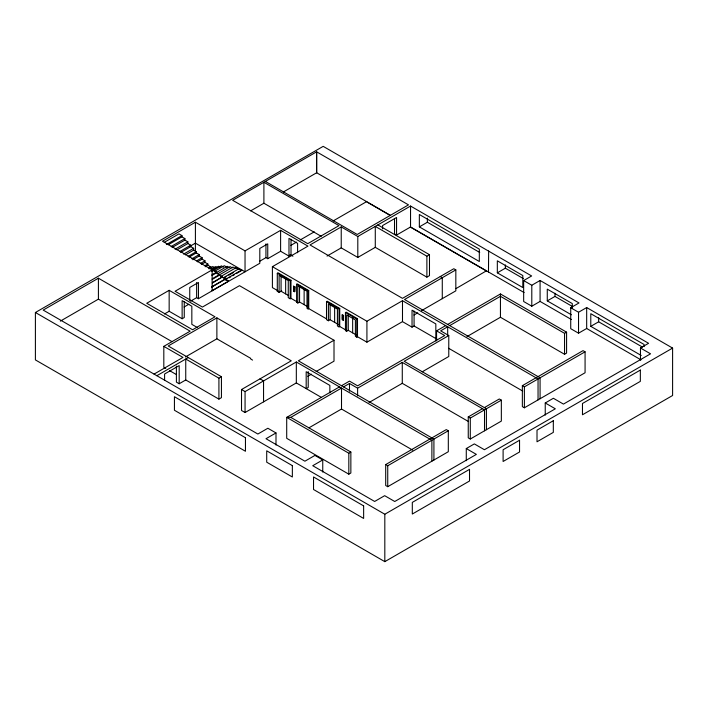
<?xml version="1.0" encoding="UTF-8"?>
<svg xmlns="http://www.w3.org/2000/svg" width="708" height="708" viewBox="0 0 708 708"><rect width="100%" height="100%" fill="white"/><g stroke="black" fill="none" stroke-linecap="round" stroke-linejoin="round"><path stroke-width="1.06" d="M293.74 288.377L294.519 288.829L293.661 288.421L294.13 287.483L294.519 288.829L294.13 287.483M294.032 290.714L294.501 289.776C292.608 288.006 295.006 292.767 293.643 289.368M342.274 317.051C343.911 315.334 341.787 317.963 343.053 317.503M343.115 318.405C343.097 320.874 341.999 316.467 343.035 318.45M35.4 312.502L323.184 146.352L672.6 348.088L672.6 395.498L384.816 561.648L35.4 359.912L35.4 312.502L384.816 514.238L672.6 348.088M165.734 368.417L163.814 367.31L163.814 346.362L190.142 331.167L98.412 278.209L43.188 310.086L257.862 434.031L267.863 428.251L275.996 432.942L275.996 445.066M326.291 318.724L308.741 308.591L308.741 290.537L297.245 283.899L296.617 284.262L296.617 302.316L297.245 301.953L290.979 298.334L290.979 280.279L278.076 272.828L277.297 273.279L277.297 291.333L278.076 290.882L272.403 287.607L272.403 266.668L307.971 246.127L280.607 230.33L245.039 250.871L195.408 222.215L162.495 241.216L212.126 269.872L212.126 290.811M164.318 242.322L178.947 233.879L181.921 235.596L181.921 236.861L168.203 244.773M166.38 244.57L181.921 235.596M171.177 246.49L184.885 238.569L184.885 240.109L172.088 247.499M175.062 249.216L187.859 241.826L187.859 243.534L176.894 249.871M179.779 251.544L190.753 245.207L190.753 246.649L180.699 252.455M250.65 210.869L263.898 203.223L321.202 236.304M283.412 191.957L316.653 172.761L390.338 215.329M60.33 321.14L98.412 299.148L171.982 341.628M189.921 246.322L195.408 243.154L245.039 271.81L245.039 250.871M183.593 254.128L193.647 248.322L193.647 250.128L185.416 254.88M188.071 256.411L196.302 251.659L196.302 252.924L188.992 257.146M191.886 258.818L199.196 254.597L199.196 256.039L192.797 259.739M196.603 260.88L202.09 257.712L202.09 259.155L197.514 261.792M200.408 263.464L204.984 260.827L204.984 262.358L201.329 264.473M205.134 265.615L207.878 264.031L207.878 265.199L210.763 266.872L210.763 267.774L213.657 269.447L213.657 270.438L216.551 272.111L216.551 272.828L211.984 275.474M205.134 266.783L207.878 265.199M169.159 290.324L146.724 303.272L192.585 329.751L215.02 316.803L169.159 290.324L169.159 311.263L182.133 318.75L184.266 317.52L184.266 301.528M208.94 267.925L210.763 266.872M208.94 268.828L210.763 267.774M210.931 267.589L212.763 266.535L214.931 267.783M211.993 268.695L215.657 266.58L217.099 267.412M212.126 269.872L175.071 291.262L202.435 307.06L239.49 285.669L334.008 340.238L334.008 361.177L316.184 371.47M213.064 269.429L218.542 266.261L219.993 267.102M211.834 270.5L213.657 269.447M213.205 270.606L221.436 265.854L223.604 267.111M211.834 271.491L213.657 270.438M214.276 271.527L224.33 265.721L227.224 267.394M211.984 274.748L216.551 272.111M216.25 272.642L227.224 266.305L229.392 267.562M217.321 274.014L230.118 266.624L232.286 267.881M212.205 278.766L219.524 274.545L219.524 275.182L212.205 279.403M219.294 274.952L233.012 267.031L235.976 268.748L235.976 267.757L238.87 269.421L238.87 268.792L241.764 270.465L241.764 269.916L225.303 279.421L228.578 281.315L225.303 279.244L211.595 287.156M220.436 276.731L235.976 267.757M212.356 282.651L222.418 276.846L212.356 283.103M223.33 277.766L238.87 268.792M224.241 277.872L226.073 276.81M228.817 275.226L233.383 272.589M164.486 313.963L169.159 311.263M211.595 286.89L225.303 278.97L225.303 279.961L227.135 278.908M228.967 277.855L230.79 276.793M232.622 275.739L234.454 274.686M236.277 273.624L241.764 270.465M190.549 301.183L196.629 297.67L198.444 298.714L259.809 263.279L259.809 248.446L267.748 243.862L267.748 258.694L265.942 257.65L259.765 261.217M212.126 290.634L228.578 281.129M184.062 307.015L188.806 304.281M267.748 258.694L280.607 251.269L288.979 256.101L291.015 254.933L291.015 239.286M290.899 245.34L296.502 242.101M300.236 239.941L314.255 231.852M333.22 220.896L366.452 201.718L390.258 215.462M571.418 319.512L540.08 301.422L531.797 306.201L523.663 301.511L523.663 280.563L531.637 275.961L410.543 206.046L357.805 236.49L341.229 226.923L310.007 244.95L402.489 298.351L453.793 268.73L455.828 269.898L455.828 290.846L421.508 310.653M321.335 397.374L296.325 382.931L245.065 412.525L241.516 410.481L241.516 389.533L291.262 360.815L216.878 317.874L168.194 345.982L221.436 376.718L221.436 397.657L218.914 399.117L185.744 379.966L179.186 383.754L176.398 382.143L176.398 366.125M327.034 256.066L341.229 247.871L357.805 257.438L375.284 247.349L426.88 277.138L429.482 275.633L429.482 254.694L377.886 224.905M277.297 273.279L290.191 280.731L290.979 280.279M277.297 291.333L279.111 292.386L281.704 290.891M293.528 286.315L294.935 286.855L294.705 291.714L293.528 291.032L293.528 286.315L294.935 286.855M293.528 291.032L293.767 286.182M154.061 374.098L182.956 357.416L163.814 346.362M185.372 357L216.878 338.813L250.676 358.328M394.515 218.507L394.515 233.888L396.56 235.065L410.543 226.994L524.132 292.572M156.849 375.709L188.266 357.567M279.111 292.386L279.111 275.297L288.262 280.58L288.262 297.67L290.191 298.785L290.979 298.334M296.617 284.262L308.113 290.891L308.741 290.537M419.348 226.879L479.316 261.491L479.316 249.127L419.348 214.506L419.348 226.879L427.366 222.241L479.723 252.464M296.617 302.316L297.838 303.015L299.564 302.024L307.794 306.776M297.838 303.015L297.838 285.935L306.989 291.209L306.989 308.299L308.113 308.945L308.741 308.591M338.247 324.45L330.123 319.759L328.406 320.751L326.512 319.662L326.512 301.608L327.22 301.201L339.725 308.423L339.725 326.476L346.159 330.194L345.451 330.601L345.451 312.547L346.159 312.139L357.496 318.68L357.496 336.734L366.921 342.176L402.489 321.636L412.038 327.149L414.074 325.981L436.916 339.167M375.284 247.349L375.284 226.401L426.88 256.19L429.482 254.694M185.744 379.966L185.744 359.027L218.914 378.169L221.436 376.718M326.512 301.608L339.026 308.83L339.725 308.423M342.141 314.945L343.548 315.485L343.309 320.343L342.141 319.662L342.141 314.945L343.548 315.485M328.406 320.751L328.406 303.891L337.424 309.104L337.424 325.963L339.026 326.884L339.725 326.476M345.451 312.547L356.788 319.087L357.496 318.68M345.451 330.601L346.619 331.273L348.265 330.326L356.159 334.884M241.516 389.533L245.065 391.586L296.325 361.992L431.88 440.261L431.88 461.2M334.008 340.238L298.351 360.815L433.916 439.084L433.916 460.023M272.403 266.668L366.921 321.237L402.489 300.696L538.045 378.957L538.053 399.905M455.828 269.898L404.525 299.519L540.08 377.789L540.089 398.728M346.619 331.273L346.619 314.874L355.398 319.936L355.398 336.335L356.788 337.141L357.496 336.734M455.917 288.625L486.449 270.819M307.732 376.346L311.485 374.178M413.959 315.016L417.738 312.839M488.485 271.987L488.644 250.959M497.326 272.828L522.814 287.545L522.814 275.536L497.326 260.827L497.326 272.828L505.344 268.199L523.274 278.554M339.477 386.904L286.705 417.375L286.705 438.314L348.823 474.174L350.858 473.006L350.858 452.058L290.776 417.375L286.705 417.375L348.823 453.235L350.858 452.058M341.513 385.736L349.486 381.125L357.611 385.825L444.704 335.539L436.571 330.848L436.571 340.769M436.571 330.848L445.642 325.609M447.677 324.441L500.441 293.97L566.586 332.158L566.586 353.097L564.55 354.274L500.441 317.264L466.944 336.61M290.776 417.375L341.513 388.081L341.513 409.02L412.746 450.155M343.539 386.904L349.486 383.479L357.611 388.17L402.277 362.381L484.52 409.861L484.52 430.809M449.713 325.609L500.441 296.316L564.55 333.335L566.586 332.158M275.996 432.942L265.987 438.721L304.918 461.2L314.927 455.421L322.751 459.935L322.751 472.059M523.663 280.563L531.797 285.262L540.08 280.474L579.011 302.953L570.728 307.741L570.728 328.68L578.542 333.194L586.675 328.503L640.97 359.85M422.198 371.824L448.775 356.487L448.775 335.539L404.171 361.292L486.405 408.773L486.414 429.721M308.962 427.818L341.513 409.02M369.018 402.533L402.277 383.329L468.165 421.366M572.294 307.847L572.294 303.582L547.275 289.138L547.275 300.873L554.975 296.422L572.586 306.591M322.751 459.935L312.741 465.714L374.656 501.459L384.665 495.68L394.745 501.503L476.369 454.386L466.28 448.562L466.28 460.687M570.728 307.741L578.542 312.255L586.675 307.555L648.59 343.3L640.466 348L640.466 360.124M644.094 346.593L644.094 344.486L590.782 313.706L590.782 326.344L598.641 321.804L642.439 347.088M385.701 464.572L446.279 429.597L448.314 430.765L448.314 451.713L387.736 486.688L385.701 485.511L385.701 464.572L387.736 465.74L448.314 430.765M484.378 407.604L499.308 398.976L501.344 400.153L501.344 421.092L470.289 439.022L468.254 437.854L468.254 416.906L482.484 408.693M522.354 385.674L583.038 350.637L585.074 351.814L585.074 372.753L524.389 407.79L522.354 406.622L522.354 385.674L524.389 386.851L585.074 351.814M468.254 416.906L470.289 418.083L501.344 400.153M466.28 448.562L474.333 443.907L484.422 449.73L555.329 408.799L545.24 402.976L545.24 415.1M545.24 402.976L553.373 398.277L563.453 404.1L650.546 353.823L640.466 348M547.275 300.873L571.365 314.786M590.782 326.344L641.236 355.478M410.259 227.011L486.449 270.996M440.243 276.554L442.279 277.722L442.279 298.67M265.367 181.425L357.23 234.463L408.498 204.869L316.635 151.831L232.675 200.302L307.768 243.658L338.99 225.631L263.898 182.275L263.898 203.223M448.775 335.539L440.642 330.848L447.677 326.786L447.677 335.601M290.076 254.57L292.926 256.216M448.624 348.274L522.716 391.055M288.395 295.475L281.076 291.254L281.076 276.297M181.921 236.861L184.885 238.569M184.885 240.109L187.859 241.826M187.859 243.534L190.753 245.207M190.753 246.649L193.647 248.322M193.647 250.128L196.302 251.659M196.302 252.924L199.196 254.597M199.196 256.039L202.09 257.712M202.09 259.155L204.984 260.827M204.984 262.358L207.878 264.031M210.099 266.898L211.878 267.916M216.551 272.828L219.524 274.545M219.524 275.182L222.418 276.846M222.418 277.297L225.303 278.97M197.47 327.609L191.833 324.353L191.833 306.228L182.133 300.626L182.133 318.75M260.004 378.86L263.553 380.913L263.553 401.852M169.557 370.62L176.257 374.488M250.676 358.956L252.561 360.098M342.336 317.954L342.645 319.343M598.641 317.591L598.641 321.804M586.675 307.555L586.675 328.503M578.542 312.255L578.542 333.194M564.55 333.335L564.55 354.274M554.975 293.227L554.975 296.422M540.08 280.474L540.08 301.422M531.797 285.262L531.797 306.201M524.389 386.851L524.389 407.79M505.344 264.925L505.344 268.199M500.441 293.97L500.441 317.264M470.289 418.083L470.289 439.022M435.827 340.893L435.827 323.91L412.038 310.175L412.038 327.149M427.366 218.126L427.366 222.241M426.88 256.19L426.88 277.138M414.074 311.122L414.074 325.981M410.543 206.046L410.543 226.994M402.489 300.696L402.489 321.636M402.277 362.381L402.277 383.329M396.56 235.065L396.56 217.489L382.577 225.56L382.577 228.861M387.736 465.74L387.736 486.688M384.816 514.238L384.816 561.648M366.921 321.237L366.921 342.176M357.805 236.49L357.805 257.438M357.611 388.17L357.611 395.887M356.788 319.087L356.788 337.141M352.655 317.547L352.655 332.857M349.486 383.479L349.486 391.197M348.823 453.235L348.823 474.174M348.265 315.016L348.265 330.326M343.309 315.626L343.309 320.343M341.229 226.923L341.229 247.871M339.026 308.83L339.026 326.884M334.636 306.555L334.636 322.361M330.123 303.953L330.123 319.759M329.857 392.79L329.857 385.4L306.183 371.727L306.183 388.63L308.219 387.453L308.219 371.611M308.113 290.891L308.113 308.945M304.13 289.714L304.13 304.661M299.564 286.005L299.564 302.024M297.599 252.747L297.599 243.357L288.979 238.384L288.979 256.101M296.325 361.992L296.325 382.931M294.705 286.997L294.705 291.714M290.191 280.731L290.191 298.785M285.651 278.934L285.651 293.891M280.607 230.33L280.607 251.269M265.942 243.879L265.942 257.65M245.065 391.586L245.065 412.525M218.914 378.169L218.914 399.117M216.878 317.874L216.878 338.813M198.444 298.714L198.444 282.474L189.753 287.492L189.753 300.484M196.629 282.519L196.629 297.67M195.408 222.215L195.408 251.818M179.186 383.754L179.186 365.594L164.592 374.019L164.592 380.426M98.412 278.209L98.412 299.148M640.342 370.08L582.472 403.489L582.472 414.773L640.342 381.364L640.342 370.08M519.548 440.252L503.105 449.748L503.105 461.483L519.548 451.987L519.548 440.252M553.32 420.729L537.009 430.154L537.009 441.792L553.32 432.376L553.32 420.729M469.519 469.36L412.313 502.388L412.313 514.035L469.519 481.006L469.519 469.36M363.638 505.884L313.529 476.953L313.529 489.502L363.638 518.433L363.638 505.884M245.455 437.721L174.434 396.719L174.434 410.259L245.455 451.262L245.455 437.721M292.351 465.625L266.712 450.819L266.712 462.2L292.351 476.997L292.351 465.625M316.653 172.761L316.635 151.831L316.635 172.779"/></g></svg>
